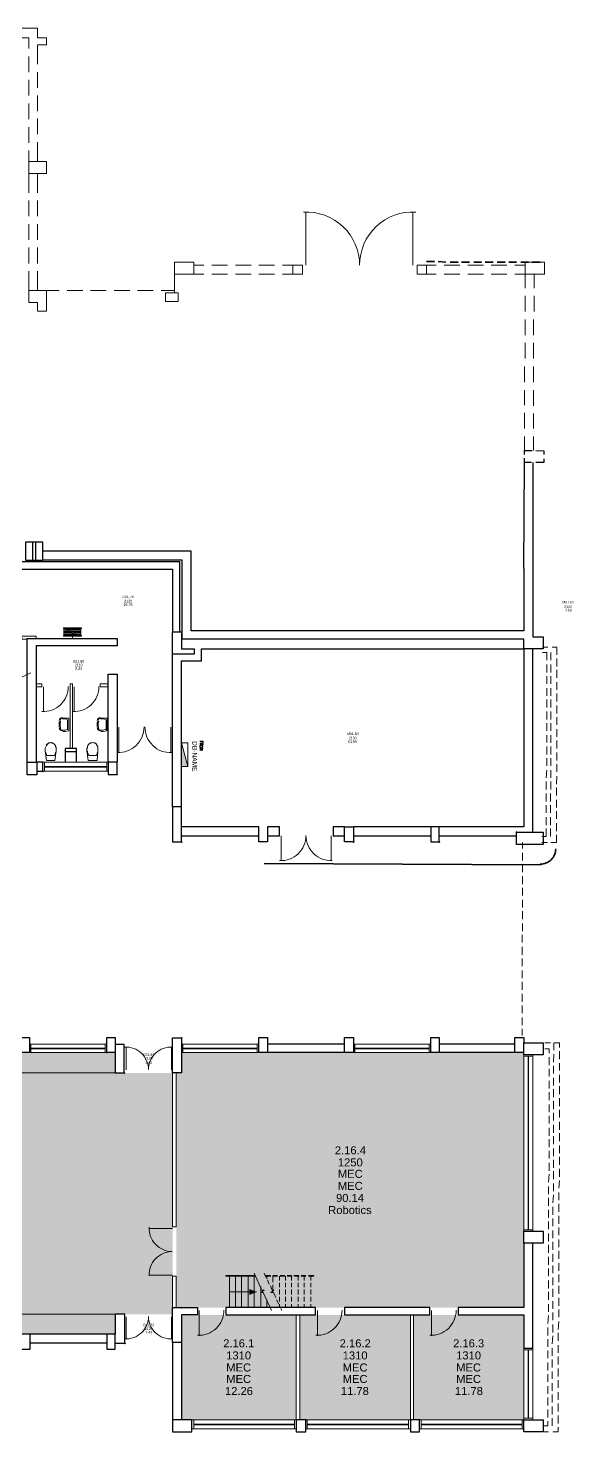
# Model space of a CAD drawing. Header units: millimetres. Extents: x -59 to 47, y 152 to 919.
# Drawn here: x 29.58 to 47.27, y 152 to 197.52 of the extents above; entities that cross this region are included whole.
import ezdxf

# ---------------------------------------------------------------- set-up
doc = ezdxf.new("R2010")
doc.units = ezdxf.units.MM
for name, color, linetype in [('PDF_014401$_ps_POWER', 4, 'Continuous'), ('PDF_014401$_ps_TEXTBOLD$POWER', 2, 'Continuous'), ('PDF_014401$BL', 7, 'Continuous'), ('PDF_014401$BL-ABOVE', 7, 'Continuous'), ('PDF_014401$BL-SAN', 7, 'Continuous'), ('PDF_014401$DR', 7, 'Continuous'), ('PDF_014401$FI', 7, 'Continuous'), ('PDF_014401$PL-STAIR', 7, 'Continuous'), ('PDF_014401$PL_LAND', 7, 'Continuous'), ('PDF_014401$WA', 7, 'Continuous'), ('PDF_014401$WA-COL', 7, 'Continuous'), ('PDF_014401$WA-EXT', 7, 'Continuous'), ('PDF_014401$WN', 7, 'Continuous'), ('PDF_Text', 7, 'Continuous')]:
    doc.layers.add(name, color=color, linetype=linetype)
doc.layers.add('PDF_014401$HL-TMP', color=7, linetype='Continuous', true_color=0xbfebf9)
doc.styles.add('PDF ArialMT', font='arial.ttf')

msp = doc.modelspace()

# ---------------------------------------------------------------- hatches: boundary and pattern name
at = {"layer": 'PDF_014401$WA-COL', "lineweight": -3, "transparency": 33554559}
for points in [[(34.554, 177.979), (34.535, 177.96), (34.515, 177.94), (34.535, 177.921), (34.554, 177.901), (34.574, 177.921), (34.594, 177.94), (34.574, 177.96)], [(30.056, 173.461), (30.036, 173.442), (30.017, 173.422), (30.036, 173.403), (30.056, 173.383), (30.075, 173.403), (30.095, 173.422), (30.075, 173.442)], [(32.462, 173.363), (32.442, 173.344), (32.422, 173.324), (32.442, 173.305), (32.462, 173.285), (32.481, 173.305), (32.501, 173.324), (32.481, 173.344)], [(34.554, 171.173), (34.535, 171.153), (34.515, 171.134), (34.535, 171.114), (34.554, 171.095), (34.574, 171.114), (34.594, 171.134), (34.574, 171.153)], [(40.129, 171.173), (40.109, 171.153), (40.09, 171.134), (40.109, 171.114), (40.129, 171.095), (40.148, 171.114), (40.168, 171.134), (40.148, 171.153)], [(42.906, 171.173), (42.887, 171.153), (42.867, 171.134), (42.887, 171.114), (42.906, 171.095), (42.926, 171.114), (42.945, 171.134), (42.926, 171.153)], [(45.41, 171.486), (45.39, 171.466), (45.371, 171.447), (45.39, 171.427), (45.41, 171.407), (45.429, 171.427), (45.449, 171.447), (45.429, 171.466)], [(34.554, 164.816), (34.535, 164.796), (34.515, 164.777), (34.535, 164.757), (34.554, 164.738), (34.574, 164.757), (34.594, 164.777), (34.574, 164.796)], [(32.129, 164.347), (32.11, 164.327), (32.09, 164.307), (32.11, 164.288), (32.129, 164.268), (32.149, 164.288), (32.168, 164.307), (32.149, 164.327)], [(32.696, 163.682), (32.677, 163.662), (32.657, 163.642), (32.677, 163.623), (32.696, 163.603), (32.716, 163.623), (32.735, 163.642), (32.716, 163.662)], [(34.554, 156.073), (34.535, 156.053), (34.515, 156.034), (34.535, 156.014), (34.554, 155.995), (34.574, 156.014), (34.594, 156.034), (34.574, 156.053)], [(32.716, 154.919), (32.696, 154.899), (32.677, 154.88), (32.696, 154.86), (32.716, 154.841), (32.735, 154.86), (32.755, 154.88), (32.735, 154.899)], [(38.584, 152.435), (38.564, 152.415), (38.545, 152.396), (38.564, 152.376), (38.584, 152.357), (38.603, 152.376), (38.623, 152.396), (38.603, 152.415)], [(42.261, 152.435), (42.241, 152.415), (42.222, 152.396), (42.241, 152.376), (42.261, 152.357), (42.28, 152.376), (42.3, 152.396), (42.28, 152.415)]]:
    msp.add_hatch(color=256, dxfattribs=at).paths.add_polyline_path(points)

# ---------------------------------------------------------------- linework, layer by layer
for p, q in [((34.867, 180.561), (30.056, 180.561)), ((34.574, 180.268), (30.056, 180.268)), ((34.574, 177.706), (34.574, 180.268)), ((34.867, 177.979), (34.867, 180.561)), ((45.645, 179.994), (45.645, 177.979)), ((45.938, 180.053), (45.938, 177.784)), ((45.645, 177.979), (34.867, 177.979)), ((45.645, 177.706), (34.574, 177.706)), ((45.645, 177.393), (45.645, 177.706)), ((45.938, 177.784), (46.27, 177.784)), ((46.27, 177.784), (46.27, 177.393)), ((46.27, 177.393), (45.645, 177.393))]:
    msp.add_line(p, q)
at = {"layer": 'PDF_014401$_ps_POWER', "lineweight": 0}
msp.add_lwpolyline([(34.554, 173.579), (34.75, 173.579), (34.75, 174.341), (34.554, 174.341)], close=True, dxfattribs=at)
msp.add_lwpolyline([(34.554, 174.341), (34.75, 173.579)], dxfattribs=at)
at = {"layer": 'PDF_014401$_ps_POWER', "lineweight": -3, "transparency": 33554559}
msp.add_solid([(34.75, 173.579), (34.554, 173.579), (34.554, 174.341)], dxfattribs=at)
at = {"layer": 'PDF_014401$_ps_TEXTBOLD$POWER', "lineweight": 25}
for points in [[(35.141, 174.4), (35.239, 174.4), (35.239, 174.341)], [(35.141, 174.322), (35.239, 174.322), (35.239, 174.283), (35.219, 174.283), (35.219, 174.263), (35.2, 174.263), (35.2, 174.283), (35.18, 174.283), (35.18, 174.322)], [(35.18, 174.4), (35.18, 174.361)], [(35.18, 174.302), (35.141, 174.263)], [(35.141, 174.165), (35.239, 174.165), (35.141, 174.126), (35.239, 174.107), (35.141, 174.107)]]:
    msp.add_lwpolyline(points, dxfattribs=at)
msp.add_lwpolyline([(35.239, 174.224), (35.239, 174.244), (35.219, 174.244), (35.2, 174.244), (35.18, 174.244), (35.161, 174.244), (35.141, 174.244), (35.141, 174.224), (35.141, 174.204), (35.161, 174.185), (35.18, 174.185), (35.2, 174.185), (35.219, 174.185), (35.219, 174.204), (35.239, 174.204)], close=True, dxfattribs=at)
at = {"layer": 'PDF_014401$BL', "lineweight": 9}
for points in [[(36.941, 157.071), (35.982, 157.071), (35.982, 157.051), (36.941, 157.051)], [(36.1, 156.034), (36.1, 157.051)], [(36.295, 156.034), (36.295, 157.051)], [(36.491, 156.034), (36.491, 157.051)], [(36.706, 156.034), (36.706, 157.051)], [(36.902, 157.149), (37.156, 156.601), (37.234, 156.601), (37.175, 156.562), (37.136, 156.523), (37.195, 156.523), (37.469, 155.936)], [(36.902, 156.034), (36.902, 157.051)], [(37.234, 157.149), (37.293, 157.012)], [(37.254, 157.071), (37.43, 157.071)], [(37.273, 157.051), (37.449, 157.051)], [(37.312, 156.973), (37.312, 157.051)], [(37.508, 157.071), (37.664, 157.071)], [(37.508, 156.855), (37.508, 157.051)], [(37.527, 157.051), (37.664, 157.051)], [(37.723, 156.914), (37.723, 157.051)], [(37.743, 157.071), (37.899, 157.071)], [(37.743, 157.051), (37.899, 157.051)], [(37.919, 156.914), (37.919, 157.051)], [(37.977, 157.071), (38.114, 157.071)], [(37.977, 157.051), (38.134, 157.051)], [(38.114, 156.914), (38.114, 157.051)], [(38.192, 157.071), (38.349, 157.071)], [(38.212, 157.051), (38.368, 157.051)], [(38.329, 156.914), (38.329, 157.051)], [(38.427, 157.071), (38.584, 157.071)], [(38.427, 157.051), (38.584, 157.051)], [(38.525, 156.914), (38.525, 157.051)], [(38.662, 157.051), (38.838, 157.051), (38.838, 157.071), (38.662, 157.071)], [(38.74, 156.914), (38.74, 157.051)], [(37.117, 156.034), (37.117, 156.718)], [(37.332, 156.934), (37.391, 156.797)], [(37.43, 156.738), (37.488, 156.601), (37.547, 156.601), (37.449, 156.523), (37.527, 156.523), (37.606, 156.366)], [(37.508, 156.601), (37.508, 156.777)], [(37.723, 156.699), (37.723, 156.836)], [(37.723, 156.464), (37.723, 156.621)], [(37.919, 156.699), (37.919, 156.836)], [(37.919, 156.464), (37.919, 156.621)], [(38.114, 156.699), (38.114, 156.836)], [(38.114, 156.464), (38.114, 156.621)], [(38.329, 156.699), (38.329, 156.836)], [(38.329, 156.464), (38.329, 156.621)], [(38.525, 156.699), (38.525, 156.836)], [(38.525, 156.464), (38.525, 156.621)], [(38.74, 156.699), (38.74, 156.836)], [(38.74, 156.464), (38.74, 156.621)], [(36.98, 156.542), (36.1, 156.542)], [(37.312, 156.034), (37.312, 156.288)], [(37.508, 156.523), (37.508, 156.562)], [(37.625, 156.288), (37.703, 156.151)], [(37.723, 156.23), (37.723, 156.386)], [(37.723, 156.034), (37.723, 156.151)], [(37.919, 156.23), (37.919, 156.386)], [(37.919, 156.034), (37.919, 156.151)], [(38.114, 156.23), (38.114, 156.386)], [(38.114, 156.034), (38.114, 156.151)], [(38.329, 156.23), (38.329, 156.386)], [(38.329, 156.034), (38.329, 156.151)], [(38.525, 156.23), (38.525, 156.386)], [(38.525, 156.034), (38.525, 156.151)], [(38.74, 156.23), (38.74, 156.386)], [(38.74, 156.034), (38.74, 156.151)], [(37.723, 156.093), (37.801, 155.936)]]:
    msp.add_lwpolyline(points, dxfattribs=at)
at = {"layer": 'PDF_014401$BL', "lineweight": -3, "transparency": 33554559}
msp.add_solid([(36.745, 156.445), (36.98, 156.542), (36.745, 156.64)], dxfattribs=at)
at = {"layer": 'PDF_014401$BL-ABOVE', "lineweight": 9}
for points in [[(29.88, 196.346), (29.88, 196.971), (30.173, 196.971), (30.173, 197.206), (29.88, 197.206), (29.88, 197.519), (29.606, 197.519), (29.039, 197.519)], [(29.039, 197.206), (29.606, 197.206), (29.606, 196.854)], [(29.606, 196.6), (29.606, 196.091)], [(29.606, 195.837), (29.606, 195.328)], [(29.88, 196.091), (29.88, 195.583)], [(29.88, 195.328), (29.88, 194.82)], [(29.606, 195.074), (29.606, 194.566)], [(29.88, 194.585), (29.88, 194.077)], [(29.606, 194.311), (29.606, 193.803)], [(29.606, 193.549), (29.606, 193.196)], [(29.88, 193.822), (29.88, 193.196)], [(29.606, 192.805), (29.606, 192.179)], [(29.88, 192.805), (29.88, 192.179)], [(29.606, 191.925), (29.606, 191.417)], [(29.88, 191.925), (29.88, 191.417)], [(29.606, 191.162), (29.606, 190.654)], [(29.88, 191.162), (29.88, 190.654)], [(38.584, 191.554), (38.584, 189.832), (38.584, 191.554)], [(42.046, 191.554), (42.046, 189.832), (42.046, 191.554)], [(29.606, 190.4), (29.606, 189.891)], [(29.88, 190.4), (29.88, 189.891)], [(34.946, 189.832), (35.278, 189.832)], [(35.532, 189.832), (36.041, 189.832)], [(36.295, 189.832), (36.804, 189.832)], [(37.058, 189.832), (37.567, 189.832)], [(37.821, 189.832), (38.153, 189.832)], [(42.495, 189.832), (42.808, 189.832)], [(43.063, 189.832), (43.571, 189.832)], [(43.826, 189.832), (44.334, 189.832)], [(44.588, 189.832), (45.097, 189.832)], [(45.351, 189.539), (45.684, 189.539), (45.684, 189.93), (46.31, 189.93), (46.31, 189.539), (45.684, 189.539), (45.684, 189.089)], [(45.351, 189.832), (45.684, 189.832)], [(29.606, 189.637), (29.606, 189.011)], [(29.88, 189.637), (29.88, 189.011)], [(34.946, 189.539), (35.278, 189.539)], [(35.532, 189.539), (36.041, 189.539)], [(36.295, 189.539), (36.804, 189.539)], [(37.058, 189.539), (37.567, 189.539)], [(37.821, 189.539), (38.153, 189.539)], [(42.808, 189.539), (42.495, 189.539)], [(43.571, 189.539), (43.063, 189.539)], [(44.334, 189.539), (43.826, 189.539)], [(45.097, 189.539), (44.588, 189.539)], [(45.977, 189.539), (45.977, 189.089)], [(30.173, 188.346), (30.173, 189.011), (29.606, 189.011), (29.606, 188.62), (29.88, 188.62), (29.88, 188.346)], [(30.173, 188.62), (30.173, 189.011), (30.584, 189.011)], [(30.838, 189.011), (31.347, 189.011)], [(31.601, 189.011), (32.11, 189.011)], [(32.364, 189.011), (32.872, 189.011)], [(33.127, 189.011), (33.635, 189.011)], [(33.889, 189.011), (34.32, 189.011)], [(45.684, 188.326), (45.684, 188.835)], [(45.977, 188.835), (45.977, 188.326)], [(45.684, 187.563), (45.684, 188.072)], [(45.957, 188.072), (45.957, 187.563)], [(45.684, 186.801), (45.684, 187.309)], [(45.957, 187.309), (45.957, 186.801)], [(45.664, 186.038), (45.664, 186.546)], [(45.957, 186.546), (45.957, 186.038)], [(45.664, 185.295), (45.664, 185.784)], [(45.957, 185.784), (45.957, 185.275)], [(45.664, 184.532), (45.664, 185.04)], [(45.957, 185.021), (45.957, 184.532)], [(45.664, 183.828), (45.664, 184.277)], [(45.957, 184.277), (45.957, 183.828)], [(46.251, 177.451), (46.427, 177.451)], [(46.251, 177.275), (46.388, 177.275), (46.388, 177.021)], [(46.525, 177.021), (46.525, 177.275)], [(46.564, 177.451), (46.72, 177.451), (46.72, 177.197)], [(46.72, 176.825), (46.72, 177.08)], [(46.388, 176.63), (46.388, 176.884)], [(46.525, 176.63), (46.525, 176.884)], [(46.72, 176.454), (46.72, 176.708)], [(46.388, 176.258), (46.388, 176.512)], [(46.525, 176.258), (46.525, 176.512)], [(46.72, 176.063), (46.72, 176.317)], [(46.388, 175.867), (46.388, 176.121)], [(46.388, 175.495), (46.388, 175.75)], [(46.525, 175.867), (46.525, 176.121)], [(46.525, 175.495), (46.525, 175.75)], [(46.72, 175.691), (46.72, 175.945)], [(46.388, 175.104), (46.388, 175.358)], [(46.525, 175.104), (46.525, 175.358)], [(46.72, 175.3), (46.72, 175.554)], [(46.388, 174.733), (46.388, 174.987)], [(46.525, 174.733), (46.525, 174.987)], [(46.72, 174.928), (46.72, 175.182)], [(46.72, 174.537), (46.72, 174.791)], [(46.388, 174.361), (46.388, 174.596)], [(46.525, 174.341), (46.525, 174.596)], [(46.72, 174.165), (46.72, 174.42)], [(46.388, 173.97), (46.388, 174.224)], [(46.525, 173.97), (46.525, 174.224)], [(46.72, 173.774), (46.72, 174.028)], [(46.368, 173.207), (46.388, 173.461)], [(46.388, 173.598), (46.388, 173.852)], [(46.525, 173.598), (46.525, 173.852)], [(46.525, 173.207), (46.525, 173.461)], [(46.72, 173.403), (46.72, 173.657)], [(46.368, 172.835), (46.368, 173.09)], [(46.525, 172.835), (46.525, 173.09)], [(46.701, 173.011), (46.72, 173.266)], [(46.368, 172.444), (46.368, 172.698)], [(46.505, 172.444), (46.505, 172.698)], [(46.701, 172.64), (46.701, 172.894)], [(46.701, 172.249), (46.701, 172.503)], [(46.368, 172.072), (46.368, 172.327)], [(46.505, 172.072), (46.505, 172.327)], [(46.701, 171.877), (46.701, 172.131)], [(46.368, 171.681), (46.368, 171.936)], [(46.505, 171.681), (46.505, 171.936)], [(46.701, 171.486), (46.701, 171.74)], [(46.231, 171.31), (46.368, 171.31), (46.368, 171.564)], [(46.505, 171.31), (46.505, 171.564)], [(46.525, 171.114), (46.701, 171.114), (46.701, 171.368)], [(45.605, 170.919), (45.605, 171.114)], [(45.605, 170.527), (45.605, 170.782)], [(46.231, 171.114), (46.407, 171.114)], [(45.605, 170.156), (45.605, 170.41)], [(45.605, 169.765), (45.605, 170.019)], [(45.605, 169.393), (45.605, 169.647)], [(45.605, 169.002), (45.605, 169.256)], [(45.605, 168.63), (45.605, 168.884)], [(45.605, 168.239), (45.605, 168.493)], [(45.586, 167.867), (45.586, 168.122)], [(45.586, 167.476), (45.586, 167.73)], [(45.586, 167.104), (45.586, 167.359)], [(45.586, 166.713), (45.586, 166.968)], [(45.586, 166.342), (45.586, 166.596)], [(45.586, 165.95), (45.586, 166.205)], [(45.586, 165.579), (45.586, 165.833)], [(45.586, 165.188), (45.586, 165.442)], [(45.586, 164.855), (45.586, 165.07)], [(46.329, 164.62), (46.505, 164.62)], [(46.466, 164.288), (46.466, 164.425), (46.329, 164.425)], [(46.622, 164.386), (46.622, 164.62)], [(46.799, 164.464), (46.799, 164.62), (46.642, 164.62)], [(46.799, 164.092), (46.799, 164.347)], [(46.466, 163.897), (46.466, 164.151)], [(46.603, 163.995), (46.622, 164.249)], [(46.603, 163.623), (46.603, 163.877)], [(46.799, 163.721), (46.799, 163.955)], [(46.466, 163.525), (46.466, 163.779)], [(46.603, 163.232), (46.603, 163.486)], [(46.799, 163.33), (46.799, 163.584)], [(46.466, 163.134), (46.466, 163.388)], [(46.466, 162.762), (46.466, 163.017)], [(46.603, 162.86), (46.603, 163.114)], [(46.799, 162.958), (46.799, 163.212)], [(46.466, 162.371), (46.466, 162.625)], [(46.603, 162.469), (46.603, 162.723)], [(46.799, 162.567), (46.799, 162.821)], [(46.466, 161.999), (46.466, 162.254)], [(46.603, 162.097), (46.603, 162.352)], [(46.799, 162.195), (46.799, 162.449)], [(46.799, 161.804), (46.799, 162.058)], [(46.466, 161.608), (46.466, 161.863)], [(46.603, 161.706), (46.603, 161.96)], [(46.603, 161.334), (46.603, 161.589)], [(46.799, 161.432), (46.799, 161.687)], [(46.466, 161.237), (46.466, 161.491)], [(46.603, 160.943), (46.603, 161.198)], [(46.799, 161.041), (46.799, 161.295)], [(46.466, 160.865), (46.466, 161.119)], [(46.466, 160.474), (46.466, 160.728)], [(46.603, 160.572), (46.603, 160.826)], [(46.799, 160.669), (46.799, 160.924)], [(46.446, 160.102), (46.466, 160.357)], [(46.603, 160.2), (46.603, 160.454)], [(46.799, 160.278), (46.799, 160.533)], [(46.446, 159.711), (46.446, 159.965)], [(46.603, 159.809), (46.603, 160.063)], [(46.779, 159.907), (46.799, 160.161)], [(46.779, 159.515), (46.779, 159.77)], [(46.446, 159.339), (46.446, 159.594)], [(46.583, 159.437), (46.603, 159.691)], [(46.583, 159.046), (46.583, 159.3)], [(46.779, 159.144), (46.779, 159.398)], [(46.446, 158.948), (46.446, 159.203)], [(46.583, 158.674), (46.583, 158.929)], [(46.779, 158.753), (46.779, 159.007)], [(46.446, 158.577), (46.446, 158.831)], [(46.446, 158.185), (46.446, 158.44)], [(46.583, 158.283), (46.583, 158.538)], [(46.779, 158.381), (46.779, 158.635)], [(46.446, 157.814), (46.446, 158.068)], [(46.583, 157.912), (46.583, 158.166)], [(46.779, 157.99), (46.779, 158.244)], [(46.446, 157.423), (46.446, 157.677)], [(46.583, 157.52), (46.583, 157.775)], [(46.779, 157.618), (46.779, 157.872)], [(46.779, 157.227), (46.779, 157.481)], [(46.446, 157.051), (46.446, 157.305)], [(46.583, 157.149), (46.583, 157.403)], [(46.779, 156.855), (46.779, 157.11)], [(46.446, 156.66), (46.446, 156.914)], [(46.583, 156.758), (46.583, 157.012)], [(46.583, 156.386), (46.583, 156.64)], [(46.779, 156.484), (46.779, 156.738)], [(46.446, 156.288), (46.446, 156.542)], [(46.446, 155.897), (46.446, 156.151)], [(46.583, 155.995), (46.583, 156.249)], [(46.779, 156.093), (46.779, 156.347)], [(46.427, 155.525), (46.446, 155.78)], [(46.583, 155.623), (46.583, 155.877)], [(46.779, 155.721), (46.779, 155.975)], [(46.427, 155.134), (46.427, 155.388)], [(46.583, 155.232), (46.583, 155.486)], [(46.759, 155.33), (46.779, 155.584)], [(46.759, 154.958), (46.759, 155.212)], [(46.427, 154.763), (46.427, 155.017)], [(46.564, 154.86), (46.583, 155.115)], [(46.759, 154.567), (46.759, 154.821)], [(46.427, 154.391), (46.427, 154.645)], [(46.564, 154.469), (46.564, 154.723)], [(46.564, 154.098), (46.564, 154.352)], [(46.759, 154.195), (46.759, 154.45)], [(46.427, 154), (46.427, 154.254)], [(46.427, 153.628), (46.427, 153.882)], [(46.564, 153.726), (46.564, 153.961)], [(46.759, 153.804), (46.759, 154.058)], [(46.427, 153.237), (46.427, 153.491)], [(46.564, 153.335), (46.564, 153.589)], [(46.759, 153.433), (46.759, 153.687)], [(46.427, 152.865), (46.427, 153.12)], [(46.564, 152.963), (46.564, 153.217)], [(46.759, 153.041), (46.759, 153.296)], [(46.427, 152.474), (46.427, 152.728)], [(46.564, 152.572), (46.564, 152.826)], [(46.759, 152.67), (46.759, 152.924)], [(46.759, 152.279), (46.759, 152.533)], [(46.29, 152.2), (46.427, 152.2), (46.427, 152.357)], [(46.564, 152.2), (46.564, 152.455)], [(46.583, 152.005), (46.759, 152.005), (46.759, 152.161)], [(46.29, 152.005), (46.446, 152.005)]]:
    msp.add_lwpolyline(points, dxfattribs=at)
for points in [[(30.173, 193.196), (29.606, 193.196), (29.606, 192.805), (30.173, 192.805)], [(34.946, 189.539), (34.946, 189.93), (34.32, 189.93), (34.32, 189.539)], [(34.946, 189.539), (34.946, 189.93), (34.32, 189.93), (34.32, 189.539)], [(38.466, 189.539), (38.466, 189.832), (38.153, 189.832), (38.153, 189.539)], [(38.466, 189.539), (38.466, 189.832), (38.153, 189.832), (38.153, 189.539)], [(42.495, 189.539), (42.495, 189.832), (42.183, 189.832), (42.183, 189.539)], [(42.495, 189.539), (42.495, 189.832), (42.183, 189.832), (42.183, 189.539)], [(34.32, 188.933), (34.32, 189.539)], [(34.026, 188.659), (34.437, 188.659), (34.437, 188.933), (34.026, 188.933)], [(34.026, 188.659), (34.437, 188.659), (34.437, 188.933), (34.026, 188.933)], [(30.173, 188.346), (29.88, 188.346)]]:
    msp.add_lwpolyline(points, close=True, dxfattribs=at)
msp.add_lwpolyline([(42.143, 191.554, 0.433451), (40.324, 189.832, 0.427795), (38.505, 191.554)], format="xyb", dxfattribs=at)
at = {"layer": 'PDF_014401$BL-SAN', "lineweight": 9}
for points in [[(30.603, 175.046), (30.603, 175.006)], [(30.603, 174.85), (30.603, 174.811)], [(30.701, 174.713), (30.78, 174.713), (30.897, 174.733), (30.897, 175.143), (30.78, 175.143), (30.701, 175.143)], [(30.858, 175.085), (30.858, 174.772)], [(31.836, 175.046), (31.836, 175.006)], [(31.836, 174.85), (31.836, 174.811)], [(31.934, 174.713), (32.012, 174.713), (32.129, 174.733), (32.129, 175.143), (32.012, 175.143), (31.934, 175.143)], [(32.11, 175.085), (32.11, 174.772)], [(30.173, 174.263), (30.173, 174.283), (30.193, 174.302), (30.212, 174.322), (30.232, 174.322), (30.251, 174.341), (30.271, 174.341), (30.291, 174.341), (30.31, 174.361), (30.33, 174.341), (30.349, 174.341), (30.369, 174.341), (30.388, 174.322), (30.408, 174.322), (30.427, 174.302), (30.447, 174.283), (30.467, 174.263), (30.467, 174.244), (30.467, 174.224), (30.486, 174.204), (30.486, 174.185), (30.486, 174.165), (30.486, 174.146), (30.486, 174.107), (30.486, 174.087), (30.447, 173.774), (30.173, 173.774), (30.134, 174.087), (30.134, 174.068), (30.134, 174.048), (30.154, 174.028), (30.154, 174.009), (30.154, 173.989), (30.173, 173.97), (30.173, 173.95), (30.193, 173.931), (30.427, 173.931), (30.447, 173.95), (30.447, 173.97), (30.467, 173.989), (30.467, 174.009), (30.467, 174.028), (30.486, 174.048), (30.486, 174.068), (30.486, 174.087)], [(31.523, 174.263), (31.523, 174.283), (31.542, 174.302), (31.562, 174.322), (31.581, 174.322), (31.601, 174.341), (31.621, 174.341), (31.64, 174.341), (31.66, 174.361), (31.699, 174.341), (31.718, 174.341), (31.738, 174.341), (31.757, 174.322), (31.777, 174.322), (31.797, 174.302), (31.797, 174.283), (31.816, 174.263), (31.816, 174.244), (31.836, 174.224), (31.836, 174.204), (31.836, 174.185), (31.836, 174.165), (31.836, 174.146), (31.836, 174.107), (31.836, 174.087), (31.816, 173.774), (31.523, 173.774), (31.484, 174.087), (31.503, 174.068), (31.503, 174.048), (31.503, 174.028), (31.503, 174.009), (31.523, 173.989), (31.523, 173.97), (31.542, 173.95), (31.542, 173.931), (31.797, 173.931), (31.797, 173.95), (31.816, 173.97), (31.816, 173.989), (31.816, 174.009), (31.836, 174.028), (31.836, 174.048), (31.836, 174.068), (31.836, 174.087)], [(31.66, 174.361), (31.64, 174.341), (31.621, 174.341), (31.601, 174.341), (31.581, 174.322), (31.562, 174.322), (31.542, 174.302), (31.523, 174.283), (31.523, 174.263), (31.503, 174.244), (31.503, 174.224), (31.503, 174.204), (31.503, 174.185), (31.484, 174.165), (31.484, 174.146), (31.484, 174.107), (31.484, 174.087)]]:
    msp.add_lwpolyline(points, dxfattribs=at)
for points in [[(30.623, 175.016, 0.046656), (30.623, 174.867, -0.046656)], [(31.855, 175.016, 0.046656), (31.855, 174.867, -0.046656)]]:
    msp.add_lwpolyline(points, format="xyb", close=True, dxfattribs=at)
for points in [[(30.623, 175.006), (30.623, 175.046)], [(30.623, 174.811), (30.623, 174.85)], [(31.855, 175.006), (31.875, 175.046)], [(31.875, 174.811), (31.855, 174.85)]]:
    msp.add_lwpolyline(points, close=True, dxfattribs=at)
for centre, radius, start, end in [((31.375, 174.941), 0.794, 174.4948, 185.5052), ((30.688, 175.059), 0.108, 90.022, 174.1937), ((30.688, 174.844), 0.108, 185.8062, 270), ((30.727, 174.812), 0.316, 66.2158, 96.2573), ((30.727, 175.071), 0.316, 263.8501, 293.6768), ((31.92, 175.059), 0.108, 90.022, 174.1937), ((32.607, 174.941), 0.794, 174.4948, 185.5052), ((31.92, 174.844), 0.108, 185.8062, 270), ((31.959, 174.812), 0.316, 66.2158, 96.2573), ((31.959, 175.071), 0.316, 263.8501, 293.6768), ((30.374, 174.126), 0.244, 105.3313, 189.1983)]:
    msp.add_arc(centre, radius, start, end, dxfattribs=at)
for points in [[(30.688, 175.147), (30.653, 175.147), (30.623, 175.113), (30.62, 175.068)], [(30.688, 175.147), (30.653, 175.147), (30.623, 175.113), (30.62, 175.068)], [(30.62, 174.835), (30.623, 174.79), (30.653, 174.756), (30.688, 174.756)], [(30.62, 174.835), (30.623, 174.79), (30.653, 174.756), (30.688, 174.756)], [(31.92, 175.147), (31.885, 175.147), (31.856, 175.113), (31.852, 175.068)], [(31.92, 175.147), (31.885, 175.147), (31.856, 175.113), (31.852, 175.068)], [(31.852, 174.835), (31.856, 174.79), (31.885, 174.756), (31.92, 174.756)], [(31.852, 174.835), (31.856, 174.79), (31.885, 174.756), (31.92, 174.756)]]:
    msp.add_open_spline(points, degree=3, dxfattribs=at)
at = {"layer": 'PDF_014401$DR', "lineweight": 0}
for points in [[(30.075, 176.16), (30.075, 175.358), (30.075, 176.16)], [(31.073, 176.16), (31.073, 175.358), (31.073, 176.16)], [(32.52, 174.85), (32.52, 174.028), (32.52, 174.85)], [(34.202, 174.85), (34.202, 174.028), (34.202, 174.85)], [(37.782, 171.329), (37.782, 170.527), (37.782, 171.329)], [(39.405, 171.329), (39.405, 170.527), (39.405, 171.329)], [(32.755, 163.74), (32.755, 164.484), (32.755, 163.74)], [(34.222, 163.74), (34.222, 164.484), (34.222, 163.74)], [(34.261, 158.596), (33.518, 158.596), (34.261, 158.596)], [(34.261, 157.09), (33.518, 157.09), (34.261, 157.09)], [(32.755, 155.741), (32.755, 155.017), (32.755, 155.741)], [(34.222, 155.741), (34.222, 155.017), (34.222, 155.741)], [(35.122, 155.936), (35.122, 155.115), (35.122, 155.936)], [(38.955, 155.936), (38.955, 155.115), (38.955, 155.936)], [(42.652, 155.936), (42.652, 155.115), (42.652, 155.936)]]:
    msp.add_lwpolyline(points, dxfattribs=at)
for points in [[(37.73, 170.528, 0.429404), (38.584, 171.339, 0.429404), (39.437, 170.528)], [(34.25, 164.483, 0.429405), (33.479, 163.75, 0.429405), (32.707, 164.483)], [(33.499, 158.645, 0.42941), (34.251, 157.853, 0.42941), (33.499, 157.061)], [(32.707, 155.018, 0.429405), (33.479, 155.75, 0.429405), (34.25, 155.018)]]:
    msp.add_lwpolyline(points, format="xyb", dxfattribs=at)
for centre, radius, start, end in [((30.066, 176.17), 0.812, 267.045, 0.0003), ((31.063, 176.17), 0.812, 267.045, 0.0003), ((32.507, 174.863), 0.831, 267.0447, 360), ((34.193, 174.86), 0.831, 180.0005, 272.9563), ((35.109, 155.949), 0.812, 267.0447, 360), ((38.942, 155.949), 0.812, 267.0447, 360), ((42.639, 155.949), 0.812, 267.0447, 360)]:
    msp.add_arc(centre, radius, start, end, dxfattribs=at)
at = {"layer": 'PDF_014401$FI', "lineweight": 9}
for points in [[(31.308, 178.077), (31.308, 178.058), (30.721, 178.058), (30.721, 178.077)], [(31.308, 177.803), (30.721, 177.803), (30.721, 177.823), (30.74, 177.823), (31.288, 177.823), (31.308, 177.823)]]:
    msp.add_lwpolyline(points, close=True, dxfattribs=at)
for points in [[(30.74, 177.823), (30.74, 178.058), (31.288, 178.058), (31.288, 177.823), (30.74, 178.058)], [(31.21, 177.823), (30.74, 178.019)], [(30.74, 177.999), (30.799, 177.999)], [(31.288, 178.019), (30.799, 178.019)], [(30.877, 177.999), (31.288, 177.999)], [(30.858, 177.96), (30.74, 177.96)], [(30.74, 177.94), (30.936, 177.94)], [(30.995, 177.921), (30.74, 177.921)], [(30.74, 177.882), (31.073, 177.882)], [(31.132, 177.862), (30.74, 177.862)], [(31.288, 177.96), (30.936, 177.96)], [(31.014, 177.94), (31.288, 177.94)], [(31.014, 177.803), (31.014, 177.725)], [(31.288, 177.921), (31.073, 177.921)], [(31.151, 177.882), (31.288, 177.882)], [(31.288, 177.862), (31.21, 177.862)]]:
    msp.add_lwpolyline(points, dxfattribs=at)
at = {"layer": 'PDF_014401$HL-TMP', "color": 111, "lineweight": 0, "true_color": 0x76efc1}
for points in [[(32.403, 163.642), (15.699, 163.642), (32.403, 163.642)], [(32.403, 155.819), (15.699, 155.819), (32.403, 155.819)]]:
    msp.add_lwpolyline(points, dxfattribs=at)
at = {"layer": 'PDF_014401$HL-TMP', "color": 111, "lineweight": -3, "true_color": 0x76efc1, "transparency": 33554559}
for points in [[(32.403, 164.307), (15.699, 164.307), (32.403, 163.662)], [(15.699, 164.307), (32.403, 163.662), (15.699, 163.662)], [(45.645, 164.307), (34.554, 164.307), (45.645, 163.642)], [(34.554, 164.307), (45.645, 163.642), (34.554, 163.642)], [(32.403, 163.662), (15.699, 163.662), (32.403, 163.642)], [(15.699, 163.662), (32.403, 163.642), (15.699, 163.642)], [(15.699, 163.642), (32.403, 163.642), (32.403, 163.642)], [(34.261, 163.642), (15.699, 163.642), (34.261, 156.034)], [(15.699, 163.642), (34.261, 156.034), (15.699, 156.034)], [(34.261, 163.642), (32.403, 163.642), (32.403, 163.642)], [(34.378, 163.642), (34.554, 163.642), (34.554, 163.642)], [(45.645, 163.642), (34.378, 163.642), (45.645, 156.034)], [(34.378, 163.642), (45.645, 156.034), (34.378, 156.034)], [(34.261, 156.034), (15.699, 156.034), (34.261, 155.819)], [(15.699, 156.034), (34.261, 155.819), (15.699, 155.819)], [(15.699, 155.819), (32.403, 155.819), (32.403, 155.819)], [(32.403, 155.819), (32.403, 155.819), (15.699, 155.819)], [(32.403, 155.819), (15.699, 155.819), (34.261, 155.819)], [(32.403, 155.819), (15.699, 155.819), (32.403, 155.799)], [(15.699, 155.819), (32.403, 155.799), (15.699, 155.799)], [(32.403, 155.173), (15.699, 155.173), (15.699, 155.799)], [(15.699, 155.799), (32.403, 155.799), (32.403, 155.173)], [(38.271, 155.799), (34.554, 155.799), (38.271, 152.396)], [(34.554, 155.799), (38.271, 152.396), (34.554, 152.396)], [(41.967, 155.799), (38.388, 155.799), (41.967, 152.396)], [(38.388, 155.799), (41.967, 152.396), (38.388, 152.396)], [(45.645, 152.396), (42.065, 152.396), (42.065, 155.799)], [(42.065, 155.799), (45.645, 155.799), (45.645, 152.396)], [(32.403, 155.173), (32.403, 155.173), (15.699, 155.173)], [(34.554, 152.396), (38.271, 152.396), (38.271, 152.396)], [(38.388, 152.396), (41.967, 152.396), (41.967, 152.396)], [(45.645, 152.396), (45.645, 152.396), (42.065, 152.396)]]:
    msp.add_solid(points, dxfattribs=at)
at = {"layer": 'PDF_014401$PL-STAIR', "lineweight": 9}
msp.add_lwpolyline([(29.665, 176.61), (29, 176.297), (29, 176.219), (28.941, 176.278), (28.902, 176.336), (28.902, 176.239), (28.159, 175.906)], dxfattribs=at)
at = {"layer": 'PDF_014401$PL_LAND', "lineweight": 35}
for points in [[(42.495, 189.95), (42.75, 189.95)], [(42.867, 189.95), (43.121, 189.93)], [(43.258, 189.93), (43.513, 189.93)], [(43.63, 189.93), (43.884, 189.93)], [(44.021, 189.93), (44.275, 189.93)], [(44.393, 189.93), (44.647, 189.93)], [(44.784, 189.93), (45.038, 189.93)], [(45.156, 189.93), (45.41, 189.93)], [(45.547, 189.93), (45.801, 189.93)], [(45.918, 189.93), (46.173, 189.93)], [(37.234, 170.43), (46.192, 170.39)]]:
    msp.add_lwpolyline(points, dxfattribs=at)
msp.add_arc((46.18, 170.912), 0.499, 269.7309, 359.7583, dxfattribs=at)
at = {"layer": 'PDF_014401$WA', "lineweight": 20}
for points in [[(29.547, 177.706), (29.371, 177.706), (29.371, 177.803), (29.841, 177.803), (29.841, 177.725)], [(29.841, 176.16), (30.017, 176.16), (30.017, 176.258), (29.841, 176.258)], [(31.014, 174.165), (31.014, 176.258), (30.936, 176.258), (30.936, 174.165)], [(32.168, 176.16), (31.914, 176.16), (31.914, 176.258), (32.168, 176.258)], [(34.261, 163.642), (34.261, 158.655), (34.378, 158.655), (34.378, 163.642)], [(34.261, 156.034), (34.261, 157.051), (34.378, 157.051), (34.378, 156.034)], [(38.271, 152.396), (38.271, 155.799)], [(38.388, 152.396), (38.388, 155.799)], [(41.967, 152.396), (41.967, 155.799)], [(42.065, 152.396), (42.065, 155.799)]]:
    msp.add_lwpolyline(points, dxfattribs=at)
at = {"layer": 'PDF_014401$WA-COL', "lineweight": 25}
for points in [[(45.664, 183.691), (45.664, 183.828), (45.918, 183.828)], [(45.899, 183.436), (45.664, 183.436), (45.664, 183.573)], [(46.036, 183.828), (46.29, 183.808), (46.29, 183.691)], [(46.29, 183.554), (46.29, 183.436), (46.036, 183.436)], [(29.723, 180.855), (29.723, 180.268)], [(29.821, 180.855), (29.821, 180.268)], [(31.151, 173.715), (31.151, 174.165), (30.78, 174.165), (30.78, 173.715)], [(30.78, 174.068), (31.151, 174.068)], [(37.332, 171.623), (37.332, 171.134), (37.058, 171.134), (37.058, 171.623)], [(40.129, 171.134), (39.835, 171.134), (39.835, 171.623), (40.129, 171.623), (40.129, 171.134), (39.835, 171.134)], [(39.835, 171.623), (40.129, 171.623)], [(45.645, 164.307), (45.351, 164.307), (45.351, 164.796), (45.645, 164.796), (45.645, 164.62)], [(32.403, 154.88), (32.716, 154.88), (32.716, 155.819), (32.403, 155.819), (32.403, 155.173), (32.129, 155.173), (32.129, 154.684), (32.403, 154.684), (32.403, 155.173)]]:
    msp.add_lwpolyline(points, dxfattribs=at)
for points in [[(30.056, 180.268), (30.056, 180.855), (29.489, 180.855), (29.489, 180.268)], [(34.554, 177.393), (34.965, 177.393), (34.965, 177.217), (34.261, 177.217), (34.261, 177.94), (34.554, 177.94)], [(29.547, 173.715), (29.86, 173.715), (29.86, 173.305), (29.547, 173.305)], [(30.056, 173.422), (30.056, 173.715), (29.86, 173.715), (29.86, 173.422)], [(32.462, 173.324), (32.462, 173.715), (32.168, 173.715), (32.168, 173.324)], [(34.261, 172.268), (34.261, 171.134), (34.554, 171.134), (34.554, 172.268)], [(42.906, 171.623), (42.632, 171.623), (42.632, 171.134), (42.906, 171.134)], [(45.41, 171.447), (46.27, 171.447), (46.27, 171.055), (45.41, 171.055)], [(29.332, 164.796), (29.626, 164.796), (29.626, 164.307), (29.332, 164.307)], [(32.129, 164.796), (32.403, 164.796), (32.403, 164.307), (32.129, 164.307)], [(34.554, 164.777), (34.554, 163.642), (34.261, 163.642), (34.261, 164.777)], [(37.332, 164.307), (37.058, 164.307), (37.058, 164.796), (37.332, 164.796)], [(40.129, 164.307), (39.835, 164.307), (39.835, 164.796), (40.129, 164.796)], [(42.906, 164.307), (42.632, 164.307), (42.632, 164.796), (42.906, 164.796)], [(32.696, 163.642), (32.696, 164.562), (32.403, 164.562), (32.403, 163.642)], [(45.645, 164.62), (46.27, 164.62), (46.27, 164.229), (45.645, 164.229)], [(45.645, 158.518), (46.27, 158.518), (46.27, 158.127), (45.645, 158.127)], [(34.554, 155.799), (34.554, 154.899), (34.261, 154.899), (34.261, 156.034), (35.063, 156.034), (35.063, 155.799)], [(29.645, 155.173), (29.352, 155.173), (29.352, 154.684), (29.645, 154.684)], [(34.261, 152.005), (34.887, 152.005), (34.887, 152.396), (34.261, 152.396)], [(38.584, 152.396), (38.271, 152.396), (38.271, 152.005), (38.584, 152.005)], [(42.261, 152.396), (41.967, 152.396), (41.967, 152.005), (42.261, 152.005)], [(45.645, 152.396), (46.27, 152.396), (46.27, 152.005), (45.645, 152.005)]]:
    msp.add_lwpolyline(points, close=True, dxfattribs=at)
at = {"layer": 'PDF_014401$WA-EXT', "lineweight": 25}
for points in [[(34.496, 177.94), (34.496, 180.209), (16.56, 180.209), (16.56, 197.167), (-43.135, 197.167), (-43.135, 183.945), (-46.714, 183.945), (-46.714, 176.493), (-43.663, 176.493), (-43.663, 173.715), (-43.135, 173.715), (-43.135, 178.39), (-46.714, 178.39)], [(-41.375, 180.444), (-42.9, 180.444), (-42.9, 196.932), (16.325, 196.932), (16.325, 179.974), (34.261, 179.974), (34.261, 177.94)], [(45.645, 179.994), (45.664, 183.436)], [(45.938, 183.436), (45.938, 180.053)], [(29.547, 173.715), (29.547, 177.725), (32.462, 177.725), (32.462, 177.49), (29.841, 177.49), (29.841, 173.715)], [(34.261, 172.268), (34.261, 177.217)], [(34.554, 172.268), (34.554, 177.001), (35.2, 177.001), (35.2, 177.393), (45.645, 177.393), (45.645, 171.623), (42.906, 171.623)], [(45.938, 171.447), (45.938, 177.393)], [(32.168, 173.715), (32.168, 176.571), (32.462, 176.571), (32.462, 173.715)], [(37.058, 171.623), (34.554, 171.623)], [(37.332, 171.329), (37.723, 171.329), (37.723, 171.623), (37.332, 171.623)], [(39.835, 171.623), (39.464, 171.623), (39.464, 171.329), (39.835, 171.329)], [(42.632, 171.623), (40.129, 171.623)], [(34.554, 171.329), (37.058, 171.329)], [(40.129, 171.329), (42.632, 171.329)], [(42.906, 171.329), (45.41, 171.329)], [(39.835, 164.581), (37.332, 164.581)], [(39.835, 164.307), (37.332, 164.307)], [(45.351, 164.581), (42.906, 164.581)], [(45.351, 164.307), (42.906, 164.307)], [(45.645, 158.127), (45.645, 156.034), (43.513, 156.034), (43.513, 155.799), (45.645, 155.799), (45.645, 154.723), (45.938, 154.723), (45.938, 158.127)], [(32.129, 155.173), (29.645, 155.173)], [(32.129, 154.88), (29.645, 154.88)], [(34.261, 154.899), (34.261, 152.396)], [(34.554, 154.899), (34.554, 152.396)]]:
    msp.add_lwpolyline(points, dxfattribs=at)
for points in [[(35.982, 155.799), (38.897, 155.799), (38.897, 156.034), (35.982, 156.034)], [(42.593, 155.799), (42.593, 156.034), (39.835, 156.034), (39.835, 155.799)]]:
    msp.add_lwpolyline(points, close=True, dxfattribs=at)
at = {"layer": 'PDF_014401$WN', "lineweight": 0}
for points in [[(30.056, 173.715), (30.056, 173.422)], [(30.114, 173.715), (30.114, 173.422)], [(30.114, 173.579), (32.129, 173.579)], [(30.114, 173.559), (32.129, 173.559)], [(32.129, 173.422), (32.129, 173.715)], [(32.168, 173.422), (32.168, 173.715)], [(29.626, 164.581), (29.626, 164.307)], [(29.665, 164.581), (29.665, 164.307)], [(29.665, 164.444), (32.07, 164.444)], [(29.665, 164.425), (32.07, 164.425)], [(32.07, 164.307), (32.07, 164.581)], [(32.129, 164.307), (32.129, 164.581)], [(34.554, 164.581), (34.554, 164.307)], [(34.594, 164.581), (34.594, 164.307)], [(34.594, 164.444), (36.999, 164.444)], [(34.594, 164.425), (36.999, 164.425)], [(36.999, 164.307), (36.999, 164.581)], [(37.058, 164.307), (37.058, 164.581)], [(40.129, 164.581), (40.129, 164.307)], [(40.168, 164.581), (40.168, 164.307)], [(40.168, 164.444), (42.574, 164.444)], [(40.168, 164.425), (42.574, 164.425)], [(42.574, 164.307), (42.574, 164.581)], [(42.632, 164.307), (42.632, 164.581)], [(45.938, 164.229), (45.645, 164.229)], [(45.938, 164.19), (45.645, 164.19)], [(45.781, 164.19), (45.781, 158.557)], [(45.801, 164.19), (45.801, 158.557)], [(45.645, 158.557), (45.938, 158.557)], [(45.645, 158.518), (45.938, 158.518)], [(45.938, 154.723), (45.645, 154.723)], [(45.938, 154.665), (45.645, 154.665)], [(45.781, 154.665), (45.781, 152.455)], [(45.801, 154.665), (45.801, 152.455)], [(34.887, 152.396), (34.887, 152.103)], [(34.946, 152.396), (34.946, 152.103)], [(34.946, 152.259), (38.212, 152.259)], [(34.946, 152.239), (38.212, 152.239)], [(38.212, 152.103), (38.212, 152.396)], [(38.271, 152.103), (38.271, 152.396)], [(38.584, 152.396), (38.584, 152.103)], [(38.623, 152.396), (38.623, 152.103)], [(38.623, 152.259), (41.909, 152.259)], [(38.623, 152.239), (41.909, 152.239)], [(41.909, 152.103), (41.909, 152.396)], [(41.967, 152.103), (41.967, 152.396)], [(42.261, 152.396), (42.261, 152.103)], [(42.319, 152.396), (42.319, 152.103)], [(42.319, 152.259), (45.586, 152.259)], [(42.319, 152.239), (45.586, 152.239)], [(45.586, 152.103), (45.586, 152.396)], [(45.645, 152.455), (45.938, 152.455)], [(45.645, 152.103), (45.645, 152.396), (45.938, 152.396)]]:
    msp.add_lwpolyline(points, dxfattribs=at)
at = {"layer": 'PDF_014401$WN', "lineweight": 9}
for points in [[(32.168, 173.715), (30.056, 173.715)], [(30.056, 173.422), (32.168, 173.422)], [(32.129, 164.581), (29.626, 164.581)], [(29.626, 164.307), (32.129, 164.307)], [(37.058, 164.581), (34.554, 164.581)], [(34.554, 164.307), (37.058, 164.307)], [(42.632, 164.581), (40.129, 164.581)], [(40.129, 164.307), (42.632, 164.307)], [(45.645, 164.229), (45.645, 158.518)], [(45.938, 158.518), (45.938, 164.229)], [(45.645, 154.723), (45.645, 152.396), (42.261, 152.396)], [(45.938, 152.396), (45.938, 154.723)], [(38.271, 152.396), (34.887, 152.396)], [(34.887, 152.103), (38.271, 152.103)], [(41.967, 152.396), (38.584, 152.396)], [(38.584, 152.103), (41.967, 152.103)], [(42.261, 152.103), (45.645, 152.103)]]:
    msp.add_lwpolyline(points, dxfattribs=at)

# ---------------------------------------------------------------- texts
at = {"layer": 'PDF_Text', "lineweight": -3, "attachment_point": 4, "style": 'PDF ArialMT'}
for s, insert, char_height in [('C01.76', (32.634, 179.08), 0.0817), ('2120', (32.693, 178.943), 0.0817), ('M01.62', (46.893, 178.904), 0.0817), ('25.76', (32.673, 178.825), 0.0817), ('2130', (46.952, 178.767), 0.0817), ('4.63', (46.972, 178.649), 0.0817), ('S01.80', (31.03, 176.987), 0.0817), ('2110', (31.089, 176.869), 0.0817), ('8.23', (31.109, 176.752), 0.0817), ('M01.54', (39.911, 174.64), 0.0817), ('61.90', (39.95, 174.385), 0.0817), ('2130', (39.969, 174.503), 0.0817), ('C01.69', (33.299, 164.234), 0.0817), ('2120', (33.358, 164.116), 0.0817), ('1.42', (33.377, 163.979), 0.0817), ('2.16.4', (39.519, 161.134), 0.2595), ('1250', (39.617, 160.742), 0.2595), ('MEC', (39.617, 160.371), 0.2595), ('MEC', (39.617, 159.98), 0.2595), ('Robotics', (39.304, 159.197), 0.2595), ('90.14', (39.558, 159.588), 0.2595), ('C01.70', (33.299, 155.471), 0.0817), ('2120', (33.358, 155.353), 0.0817), ('1.43', (33.377, 155.236), 0.0817), ('2.16.1', (35.901, 154.874), 0.2595), ('2.16.2', (39.676, 154.874), 0.2595), ('2.16.3', (43.353, 154.874), 0.2595), ('1310', (35.999, 154.483), 0.2595), ('1310', (39.774, 154.483), 0.2595), ('1310', (43.451, 154.483), 0.2595), ('MEC', (35.999, 154.092), 0.2595), ('MEC', (35.999, 153.72), 0.2595), ('MEC', (39.774, 154.092), 0.2595), ('MEC', (39.774, 153.72), 0.2595), ('MEC', (43.451, 154.092), 0.2595), ('MEC', (43.451, 153.72), 0.2595), ('12.26', (35.959, 153.329), 0.2595), ('11.78', (39.715, 153.329), 0.2595), ('11.78', (43.412, 153.329), 0.2595)]:
    msp.add_mtext(s, dxfattribs=dict(at, insert=insert, char_height=char_height))
at = {"layer": 'PDF_Text', "color": 2, "lineweight": -3, "insert": (34.979, 174.403), "char_height": 0.1533, "attachment_point": 4, "rotation": 270, "style": 'PDF ArialMT'}
msp.add_mtext('DB-NAME', dxfattribs=at)

doc.saveas('drawing.dxf')
